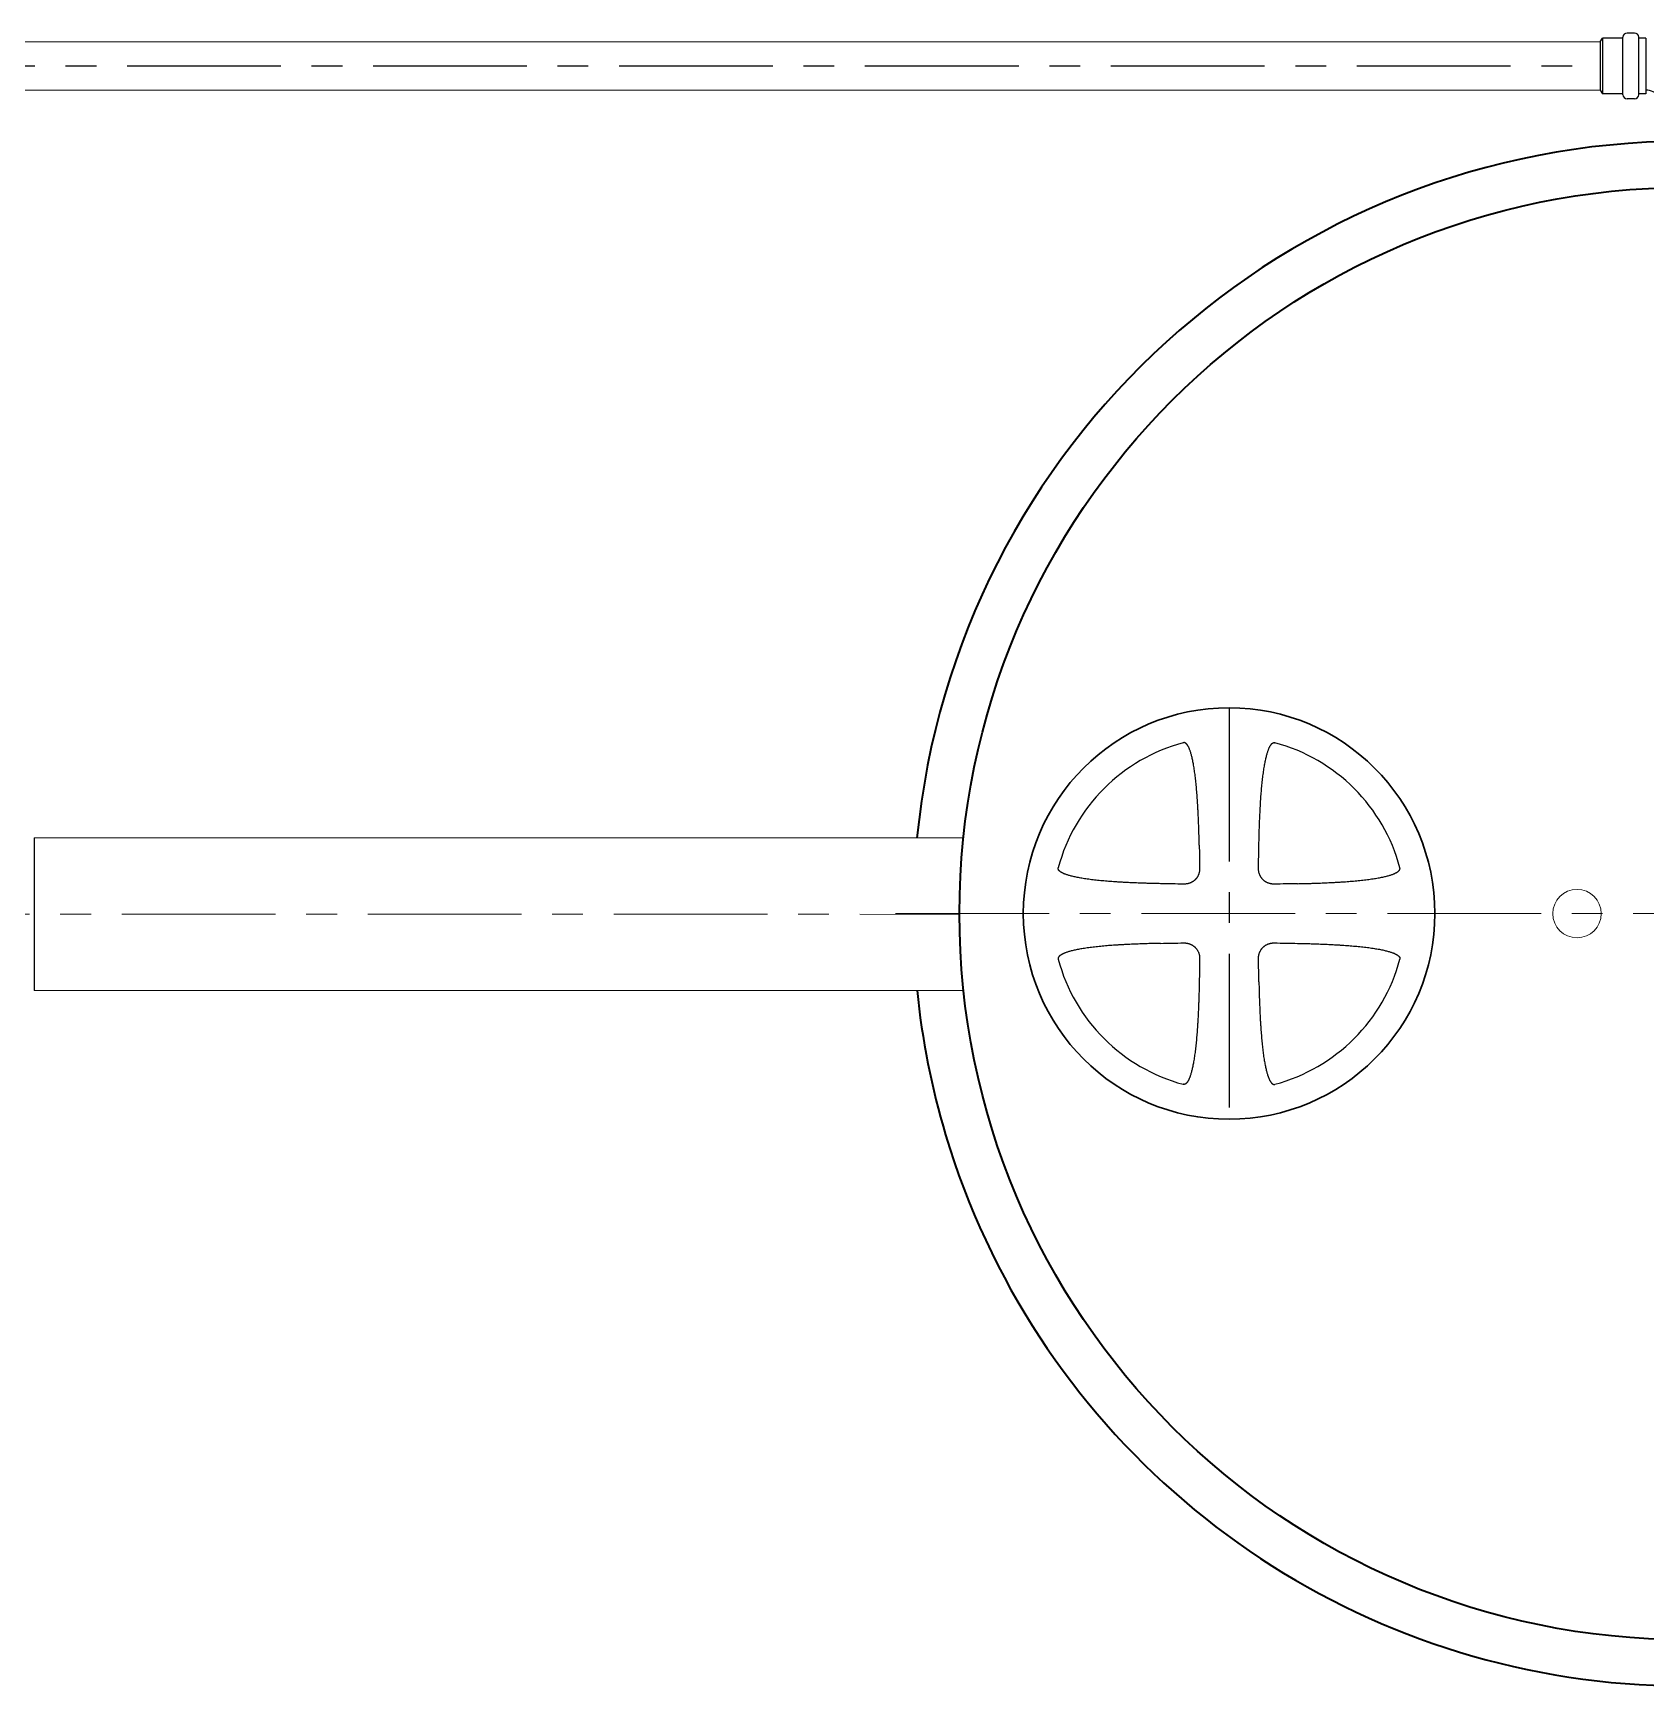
# Model space of a CAD drawing. Header units: millimetres. Extents: x 24859265 to 26550985, y 32092698 to 33532929.
# Drawn here: x 26297117 to 26300449, y 33048712 to 33052127 of the extents above; entities that cross this region are included whole.
import ezdxf

# ---------------------------------------------------------------- set-up
doc = ezdxf.new("R2010")
doc.units = ezdxf.units.MM
doc.linetypes.add('осевая', pattern=[50.8, 31.75, -6.35, 6.35, -6.35])
doc.layers.add('Mitat', color=1, linetype='Continuous')
doc.layers.add('Системный слой', color=7, linetype='Continuous')

msp = doc.modelspace()

# ---------------------------------------------------------------- linework, layer by layer
at = {"lineweight": 20}
for p, q in [((26300354.5096, 33052109.0689), (26281060.0479, 33052109.0998)), ((26300354.48, 33052009.1369), (26281060.1955, 33052009.1141)), ((26297119.6922, 33050464.1811), (26299039.08, 33050464.1811)), ((26297119.6922, 33050149.1811), (26299039.3357, 33050149.1811))]:
    msp.add_line(p, q, dxfattribs=at)
at = {"color": 7, "lineweight": 25}
for p, q in [((26300354.4491, 33052109.0152), (26300358.8947, 33052116.7152)), ((26300401.0447, 33052116.7152), (26300358.8947, 33052116.7152)), ((26300401.0447, 33051999.7152), (26300401.0447, 33052118.3152)), ((26300425.0447, 33052127.0152), (26300409.7447, 33052127.0152)), ((26300433.7447, 33051999.7152), (26300433.7447, 33052118.3152)), ((26300448.7447, 33052116.7152), (26300433.7447, 33052116.7152)), ((26300448.7447, 33052116.7152), (26300448.7447, 33052001.3152)), ((26300354.4491, 33052009.0152), (26300358.8947, 33052001.3152)), ((26300401.0447, 33052001.3152), (26300358.8947, 33052001.3152)), ((26300448.7447, 33052001.3152), (26300433.7447, 33052001.3152)), ((26300425.0447, 33051991.0152), (26300409.7447, 33051991.0152))]:
    msp.add_line(p, q, dxfattribs=at)
at = {"color": 1, "linetype": 'осевая', "lineweight": 25, "ltscale": 10}
for p, q in [((26281055.7499, 33052059.1011), (26300354.48, 33052059.073)), ((26299587.7581, 33050733.0887), (26299587.7581, 33049883.0887))]:
    msp.add_line(p, q, dxfattribs=at)
at = {"color": 1, "linetype": 'осевая', "lineweight": 15, "ltscale": 10}
for p, q in [((26279520.7825, 33050309.2318), (26299030.9164, 33050306.3897)), ((26298898.6813, 33050307.9324), (26304030.9466, 33050307.995))]:
    msp.add_line(p, q, dxfattribs=at)
at = {"lineweight": 35}
msp.add_circle((26300530.9157, 33050307.8922), 1500, dxfattribs=at)
at = {"lineweight": 20}
msp.add_circle((26300306.3942, 33050307.8922), 50, dxfattribs=at)
at = {"color": 7, "lineweight": 25}
for centre, radius, start, end in [((26300409.7447, 33052118.3152), 8.7, 90, 180), ((26300425.0447, 33052118.3152), 8.7, 0, 90), ((26300448.4494, 33051972.3646), 36.6547, 354.7390521, 89.6336187), ((26300409.7447, 33051999.7152), 8.7, 180, 270), ((26300425.0447, 33051999.7152), 8.7, 270, 0)]:
    msp.add_arc(centre, radius, start, end, dxfattribs=at)
at = {"lineweight": 35}
for start, end in [(5.9499064, 174.3768002), (185.707289, 196.6529029), (196.6529029, 328.0556297)]:
    msp.add_arc((26300530.9157, 33050307.8461), 1595.4844, start, end, dxfattribs=at)
at = {"layer": 'Mitat', "color": 7, "lineweight": 25}
for p, q in [((26300354.4491, 33052109.0152), (26300354.4491, 33052009.0152)), ((26300358.8947, 33052116.7152), (26300358.8947, 33052001.3152)), ((26297119.6922, 33050464.1811), (26297119.6922, 33050149.1811))]:
    msp.add_line(p, q, dxfattribs=at)
at = {"layer": 'Системный слой', "color": 7, "lineweight": 30}
msp.add_circle((26299587.7581, 33050308.0887), 425, dxfattribs=at)
at = {"layer": 'Системный слой', "color": 7, "lineweight": 25}
for start, end in [(104.9942803, 165.0057197), (14.9942803, 75.0057197), (194.9942803, 255.0057197), (284.9942803, 345.0057197)]:
    msp.add_arc((26299587.7581, 33050308.0887), 365.2841, start, end, dxfattribs=at)
at = {"layer": 'Системный слой', "color": 7, "lineweight": 25, "extrusion": (0, 0, -1)}
for centre, major_axis, start_param, end_param in [((26298764.6536, 33050308.0887), (0, -2230.9255), -1.634238642, -1.612784394), ((26300410.8625, 33050308.0887), (0, 2230.9255), -1.52880826, -1.507354011), ((26299587.7581, 33051131.1932), (-2230.9255, 0), -1.52880826, -1.507354011), ((26299587.7581, 33051131.1932), (-2230.9255, 0), -1.634238642, -1.612784394), ((26299587.7581, 33049484.9843), (2230.9255, 0), -1.634238642, -1.612784394), ((26299587.7581, 33049484.9843), (2230.9255, 0), -1.52880826, -1.507354011), ((26298764.6536, 33050308.0887), (0, -2230.9255), -1.52880826, -1.507354011), ((26300410.8625, 33050308.0887), (0, 2230.9255), -1.634238642, -1.612784394)]:
    msp.add_ellipse(centre, major_axis=major_axis, ratio=0.342020143, start_param=start_param, end_param=end_param, dxfattribs=at)
at = {"layer": 'Системный слой', "color": 7, "lineweight": 25}
for points, knots in [([(26299526.14, 33050449.5289), (26299526.0578, 33050453.3117), (26299525.8797, 33050460.9574), (26299525.5672, 33050472.5773), (26299525.2604, 33050482.4568), (26299524.9791, 33050490.5656), (26299524.7458, 33050496.8089), (26299524.4603, 33050503.9005), (26299524.1114, 33050511.8335), (26299523.6823, 33050520.6336), (26299523.2402, 33050528.8031), (26299522.7943, 33050536.31), (26299522.3559, 33050543.1196), (26299521.8795, 33050549.9407), (26299521.3646, 33050556.7312), (26299520.8111, 33050563.4541), (26299520.2206, 33050570.0582), (26299519.5903, 33050576.5486), (26299518.9224, 33050582.8794), (26299518.2144, 33050589.0553), (26299517.4701, 33050595.0301), (26299516.6813, 33050600.8538), (26299515.853, 33050606.4701), (26299514.9852, 33050611.8672), (26299514.0977, 33050616.9279), (26299513.1859, 33050621.6967), (26299512.2675, 33050626.1008), (26299511.3382, 33050630.1845), (26299510.4223, 33050633.876), (26299509.4987, 33050637.2908), (26299508.5793, 33050640.4039), (26299507.6577, 33050643.2535), (26299506.7757, 33050645.7432), (26299505.9223, 33050647.9447), (26299505.1236, 33050649.8287), (26299504.366, 33050651.4631), (26299503.6808, 33050652.8196), (26299503.0351, 33050653.9964), (26299502.4306, 33050655.0108), (26299501.8498, 33050655.9061), (26299501.3234, 33050656.6521), (26299500.8406, 33050657.2831), (26299500.4136, 33050657.7996), (26299500.0275, 33050658.2327), (26299499.693, 33050658.5829), (26299499.3861, 33050658.8839), (26299499.1005, 33050659.1468), (26299498.8236, 33050659.3855), (26299498.5641, 33050659.5948), (26299498.3187, 33050659.7801), (26299498.0845, 33050659.9458), (26299497.8496, 33050660.101), (26299497.5819, 33050660.2651), (26299497.2763, 33050660.4349), (26299496.9335, 33050660.6022), (26299496.5843, 33050660.7485), (26299496.186, 33050660.8877), (26299495.6951, 33050661.0184), (26299495.1223, 33050661.1079), (26299494.5739, 33050661.1279), (26299494.0285, 33050661.0938), (26299493.6076, 33050661.0249), (26299493.3256, 33050660.9556), (26299493.2508, 33050660.9355)], [0, 0, 0, 0, 3.294371593, 6.658591543, 10.121592742, 11.902893978, 13.727107621, 15.565805849, 18.089199056, 20.650882172, 23.250738132, 25.227924631, 27.214477482, 29.207844676, 31.198515859, 33.161938964, 35.100748787, 36.992852426, 38.863010201, 40.668912645, 42.432709704, 44.134311819, 45.815956245, 47.406319509, 48.925529492, 50.321905425, 51.666805829, 52.875385207, 53.998684122, 55.003566013, 55.973887457, 56.834853186, 57.62025208, 58.285214561, 58.906539433, 59.421026718, 59.87309663, 60.246258994, 60.602155426, 60.908040864, 61.180306665, 61.401463481, 61.604047946, 61.767516676, 61.910185432, 62.028901262, 62.144789761, 62.250718136, 62.349589011, 62.437155671, 62.520316699, 62.60098611, 62.683376543, 62.794473772, 62.904935231, 63.013803366, 63.122506405, 63.271682214, 63.457840141, 63.633238455, 63.754365664, 63.934896432, 64, 64, 64, 64]), ([(26299649.3761, 33050449.5289), (26299649.4583, 33050453.3124), (26299649.6366, 33050460.9628), (26299649.9495, 33050472.596), (26299650.257, 33050482.4946), (26299650.5392, 33050490.6271), (26299650.7736, 33050496.8947), (26299651.0309, 33050503.2763), (26299651.3125, 33050509.7512), (26299651.6224, 33050516.3466), (26299651.9619, 33050523.0279), (26299652.3338, 33050529.7878), (26299652.7392, 33050536.5918), (26299653.1812, 33050543.4325), (26299653.6615, 33050550.2822), (26299654.1804, 33050557.0973), (26299654.7382, 33050563.8408), (26299655.333, 33050570.46), (26299655.9677, 33050576.9614), (26299656.6399, 33050583.2989), (26299657.3524, 33050589.4784), (26299658.1012, 33050595.4539), (26299658.8947, 33050601.2764), (26299659.7279, 33050606.8901), (26299660.601, 33050612.283), (26299661.4935, 33050617.3371), (26299662.4103, 33050622.0969), (26299663.3333, 33050626.4885), (26299664.2665, 33050630.5561), (26299665.185, 33050634.2269), (26299666.1101, 33050637.6172), (26299667.0294, 33050640.7021), (26299667.9494, 33050643.5208), (26299668.8275, 33050645.9769), (26299669.6751, 33050648.1436), (26299670.4659, 33050649.9932), (26299671.2143, 33050651.5947), (26299671.8892, 33050652.9212), (26299672.5242, 33050654.0712), (26299673.1183, 33050655.063), (26299673.6895, 33050655.9399), (26299674.2081, 33050656.6728), (26299674.6846, 33050657.2945), (26299675.1073, 33050657.8051), (26299675.4904, 33050658.2346), (26299675.8236, 33050658.5833), (26299676.1301, 33050658.8839), (26299676.4157, 33050659.1468), (26299676.6926, 33050659.3855), (26299676.952, 33050659.5948), (26299677.1974, 33050659.7801), (26299677.4316, 33050659.9458), (26299677.6665, 33050660.101), (26299677.9343, 33050660.2651), (26299678.2398, 33050660.4349), (26299678.5827, 33050660.6022), (26299678.9318, 33050660.7485), (26299679.3301, 33050660.8877), (26299679.8211, 33050661.0184), (26299680.3939, 33050661.1079), (26299680.9422, 33050661.1279), (26299681.4876, 33050661.0938), (26299681.9085, 33050661.0249), (26299682.1906, 33050660.9556), (26299682.2653, 33050660.9355)], [0, 0, 0, 0, 3.346521523, 6.766848111, 10.291529456, 12.106470403, 13.966728464, 15.842272064, 17.760328852, 19.705723419, 21.69055137, 23.687494739, 25.705597318, 27.732687694, 29.765616249, 31.795275715, 33.795524463, 35.769580702, 37.694348858, 39.596138923, 41.431300907, 43.222956688, 44.950627594, 46.657892926, 48.271860481, 49.813092722, 51.228677476, 52.591624534, 53.814670765, 54.950110731, 55.963708116, 56.941680685, 57.807328827, 58.595452265, 59.260387204, 59.880783117, 60.393123522, 60.842570583, 61.213061508, 61.566814526, 61.871519207, 62.143339222, 62.364995754, 62.568380645, 62.733224655, 62.877533629, 62.998105508, 63.115804117, 63.223385704, 63.323799493, 63.412733256, 63.497193458, 63.579124045, 63.662802909, 63.775637351, 63.887825457, 63.998394772, 64.108795928, 64.260302258, 64.449368862, 64.627507815, 64.750527631, 64.933879172, 65, 65, 65, 65]), ([(26299446.3179, 33050369.7068), (26299442.7289, 33050369.7847), (26299435.4626, 33050369.9535), (26299426.3238, 33050370.1967), (26299417.7126, 33050370.451), (26299408.4747, 33050370.7492), (26299396.4699, 33050371.1911), (26299383.7193, 33050371.7412), (26299372.5778, 33050372.2999), (26299363.599, 33050372.8056), (26299356.1698, 33050373.2643), (26299349.1762, 33050373.7342), (26299342.4239, 33050374.2262), (26299335.7193, 33050374.7562), (26299329.105, 33050375.3237), (26299322.5813, 33050375.9312), (26299316.1907, 33050376.5775), (26299309.934, 33050377.2648), (26299303.8541, 33050377.9905), (26299297.9097, 33050378.7619), (26299292.1589, 33050379.5745), (26299286.6184, 33050380.4279), (26299281.4032, 33050381.3039), (26299276.4722, 33050382.2069), (26299271.8995, 33050383.1202), (26299267.6434, 33050384.0477), (26299263.777, 33050384.9665), (26299260.1867, 33050385.8966), (26299256.9009, 33050386.8262), (26299253.8839, 33050387.7611), (26299251.2362, 33050388.66), (26299248.8853, 33050389.5337), (26299246.8641, 33050390.3556), (26299245.1042, 33050391.1387), (26299243.6375, 33050391.8506), (26299242.3622, 33050392.5239), (26299241.262, 33050393.1556), (26299240.2925, 33050393.7626), (26299239.4863, 33050394.3124), (26299238.8057, 33050394.8163), (26299238.2499, 33050395.2617), (26299237.7844, 33050395.6643), (26299237.409, 33050396.0126), (26299237.0864, 33050396.3323), (26299236.8044, 33050396.6305), (26299236.5478, 33050396.9206), (26299236.3222, 33050397.1935), (26299236.1223, 33050397.4524), (26299235.9439, 33050397.6998), (26299235.7776, 33050397.9473), (26299235.6034, 33050398.2274), (26299235.425, 33050398.5449), (26299235.251, 33050398.8988), (26299235.1007, 33050399.2558), (26299234.9597, 33050399.6587), (26299234.8285, 33050400.1512), (26299234.7389, 33050400.7245), (26299234.7189, 33050401.2729), (26299234.753, 33050401.8182), (26299234.8219, 33050402.2392), (26299234.8912, 33050402.5212), (26299234.9113, 33050402.596)], [0, 0, 0, 0, 3.027650468, 6.130094995, 7.711356257, 10.29572092, 13.929306235, 17.85218495, 21.075847564, 23.356555589, 25.454567181, 27.369742625, 29.28457001, 31.181263092, 33.060102395, 34.9034142, 36.729230748, 38.501690757, 40.23857242, 41.92187162, 43.587415304, 45.168284004, 46.68244492, 48.080640478, 49.429669018, 50.648001517, 51.784220094, 52.805921168, 53.793742901, 54.673451645, 55.478236634, 56.16329273, 56.804669619, 57.338102874, 57.808295994, 58.19735665, 58.567881964, 58.885924914, 59.167818492, 59.395947779, 59.604956454, 59.772793989, 59.918929675, 60.040332083, 60.158922171, 60.267662997, 60.369344164, 60.459616107, 60.545401758, 60.628156765, 60.712315906, 60.824376076, 60.935003164, 61.043224388, 61.1494624, 61.294441349, 61.47478319, 61.644699639, 61.762041656, 61.936931263, 62, 62, 62, 62]), ([(26299527.0026, 33050401.7335), (26299527.0111, 33050401.1408), (26299527, 33050399.9681), (26299526.8986, 33050398.2125), (26299526.7118, 33050396.4668), (26299526.4355, 33050394.7199), (26299526.0675, 33050392.9811), (26299525.608, 33050391.2637), (26299525.0589, 33050389.5794), (26299524.4236, 33050387.9394), (26299523.7074, 33050386.3543), (26299522.917, 33050384.833), (26299522.0591, 33050383.3815), (26299521.1385, 33050382.0005), (26299520.1645, 33050380.6972), (26299519.1487, 33050379.4784), (26299518.1099, 33050378.3551), (26299517.058, 33050377.3252), (26299516.0024, 33050376.3857), (26299514.8515, 33050375.452), (26299513.6715, 33050374.5885), (26299512.435, 33050373.7742), (26299511.3199, 33050373.1096), (26299510.0319, 33050372.4117), (26299508.5337, 33050371.6897), (26299506.7706, 33050370.9686), (26299504.9809, 33050370.3584), (26299503.4561, 33050369.9315), (26299501.8466, 33050369.5551), (26299500.0446, 33050369.2209), (26299497.9707, 33050368.971), (26299495.9586, 33050368.8481), (26299494.727, 33050368.8354), (26299494.1133, 33050368.8442)], [0, 0, 0, 0, 1.160826542, 2.293622235, 3.435630275, 4.588755852, 5.746246171, 6.905347908, 8.06046894, 9.206890964, 10.341223549, 11.457239469, 12.554235135, 13.633163251, 14.697615427, 15.730559355, 16.730574568, 17.684561251, 18.60488317, 19.490060894, 20.578622657, 21.45991575, 22.381037453, 23.113318507, 24.320591035, 25.627436737, 26.832375655, 28.012840773, 28.720001051, 30.061885846, 31.592299148, 32.799070777, 34, 34, 34, 34]), ([(26299681.4028, 33050368.8442), (26299680.8101, 33050368.8357), (26299679.6375, 33050368.8468), (26299677.8818, 33050368.9482), (26299676.1361, 33050369.135), (26299674.3892, 33050369.4113), (26299672.6505, 33050369.7793), (26299670.9331, 33050370.2388), (26299669.2488, 33050370.7879), (26299667.6087, 33050371.4232), (26299666.0236, 33050372.1394), (26299664.5023, 33050372.9298), (26299663.0508, 33050373.7877), (26299661.6698, 33050374.7083), (26299660.3665, 33050375.6823), (26299659.1477, 33050376.6981), (26299658.0245, 33050377.7369), (26299656.9946, 33050378.7888), (26299656.055, 33050379.8444), (26299655.1214, 33050380.9953), (26299654.2578, 33050382.1753), (26299653.4435, 33050383.4118), (26299652.779, 33050384.5269), (26299652.081, 33050385.8149), (26299651.3591, 33050387.313), (26299650.6379, 33050389.0762), (26299650.0277, 33050390.8659), (26299649.6008, 33050392.3907), (26299649.2244, 33050394.0002), (26299648.8902, 33050395.8021), (26299648.6403, 33050397.8761), (26299648.5175, 33050399.8882), (26299648.5047, 33050401.1197), (26299648.5136, 33050401.7335)], [0, 0, 0, 0, 1.160826542, 2.293622235, 3.435630275, 4.588755852, 5.746246171, 6.905347908, 8.06046894, 9.206890964, 10.341223549, 11.457239469, 12.554235135, 13.633163251, 14.697615427, 15.730559355, 16.730574568, 17.684561251, 18.60488317, 19.490060894, 20.578622657, 21.45991575, 22.381037453, 23.113318507, 24.320591035, 25.627436737, 26.832375655, 28.012840773, 28.720001051, 30.061885846, 31.592299148, 32.799070777, 34, 34, 34, 34]), ([(26299729.1982, 33050369.7068), (26299732.8708, 33050369.7866), (26299740.3031, 33050369.9594), (26299749.6485, 33050370.2093), (26299758.4442, 33050370.4707), (26299767.8627, 33050370.7774), (26299780.0856, 33050371.2322), (26299793.0496, 33050371.7992), (26299804.358, 33050372.3754), (26299813.4502, 33050372.8966), (26299820.9516, 33050373.3685), (26299827.9991, 33050373.8513), (26299834.7894, 33050374.3562), (26299841.5214, 33050374.8996), (26299848.1483, 33050375.4806), (26299854.673, 33050376.1017), (26299861.0515, 33050376.7614), (26299867.2863, 33050377.4621), (26299873.3332, 33050378.2009), (26299879.2378, 33050378.9854), (26299884.9427, 33050379.8111), (26299890.4326, 33050380.6778), (26299895.5908, 33050381.5662), (26299900.4594, 33050382.4811), (26299904.9634, 33050383.4047), (26299909.1453, 33050384.3412), (26299912.9313, 33050385.2663), (26299916.4366, 33050386.2007), (26299919.6341, 33050387.1323), (26299922.5612, 33050388.0671), (26299925.1188, 33050388.9625), (26299927.3804, 33050389.8299), (26299929.3153, 33050390.6422), (26299930.9931, 33050391.4133), (26299932.3842, 33050392.1108), (26299933.5896, 33050392.7681), (26299934.6271, 33050393.383), (26299935.541, 33050393.9735), (26299936.3004, 33050394.5078), (26299936.9409, 33050394.9969), (26299937.4633, 33050395.4283), (26299937.9, 33050395.8174), (26299938.2517, 33050396.1533), (26299938.5533, 33050396.4607), (26299938.8161, 33050396.7463), (26299939.0548, 33050397.0232), (26299939.2641, 33050397.2827), (26299939.4495, 33050397.5281), (26299939.6152, 33050397.7623), (26299939.7703, 33050397.9971), (26299939.9345, 33050398.2649), (26299940.1042, 33050398.5705), (26299940.2715, 33050398.9133), (26299940.4178, 33050399.2625), (26299940.557, 33050399.6608), (26299940.6877, 33050400.1517), (26299940.7772, 33050400.7245), (26299940.7972, 33050401.2729), (26299940.7631, 33050401.8182), (26299940.6943, 33050402.2392), (26299940.6249, 33050402.5212), (26299940.6049, 33050402.596)], [0, 0, 0, 0, 3.098261334, 6.270257389, 7.885873744, 10.522157945, 14.222087947, 18.211189336, 21.483219765, 23.791405021, 25.91055982, 27.839239887, 29.766287197, 31.670808361, 33.554373667, 35.397494967, 37.221268987, 38.987539178, 40.71587108, 42.387727128, 44.041242235, 45.608248555, 47.10728905, 48.48832759, 49.819500091, 51.017863675, 52.132794527, 53.131322562, 54.095468401, 54.950921967, 55.731333865, 56.392139341, 57.009564667, 57.52047847, 57.969135823, 58.33888725, 58.691132745, 58.993238407, 59.261550851, 59.478661932, 59.677208155, 59.836710997, 59.975491712, 60.090496101, 60.202763313, 60.305383036, 60.40116592, 60.485997168, 60.566559632, 60.644707497, 60.724522268, 60.832146527, 60.939155451, 61.044621355, 61.149927756, 61.294442138, 61.474782666, 61.644699745, 61.762041735, 61.936930934, 62, 62, 62, 62]), ([(26299446.3179, 33050246.4707), (26299442.7289, 33050246.3927), (26299435.4626, 33050246.224), (26299426.3238, 33050245.9808), (26299417.7126, 33050245.7265), (26299408.4747, 33050245.4283), (26299396.4699, 33050244.9864), (26299383.7193, 33050244.4363), (26299372.5778, 33050243.8775), (26299363.599, 33050243.3718), (26299356.1698, 33050242.9132), (26299349.1762, 33050242.4433), (26299342.4239, 33050241.9513), (26299335.7193, 33050241.4212), (26299329.105, 33050240.8538), (26299322.5813, 33050240.2462), (26299316.1907, 33050239.6), (26299309.934, 33050238.9127), (26299303.8541, 33050238.187), (26299297.9097, 33050237.4155), (26299292.1589, 33050236.603), (26299286.6184, 33050235.7495), (26299281.4032, 33050234.8735), (26299276.4722, 33050233.9706), (26299271.8995, 33050233.0573), (26299267.6434, 33050232.1297), (26299263.777, 33050231.211), (26299260.1867, 33050230.2809), (26299256.9009, 33050229.3512), (26299253.8839, 33050228.4163), (26299251.2362, 33050227.5175), (26299248.8853, 33050226.6437), (26299246.8641, 33050225.8219), (26299245.1042, 33050225.0388), (26299243.6375, 33050224.3269), (26299242.3622, 33050223.6535), (26299241.262, 33050223.0218), (26299240.2925, 33050222.4148), (26299239.4863, 33050221.865), (26299238.8057, 33050221.3611), (26299238.2499, 33050220.9157), (26299237.7844, 33050220.5132), (26299237.409, 33050220.1649), (26299237.0864, 33050219.8451), (26299236.8044, 33050219.547), (26299236.5478, 33050219.2568), (26299236.3222, 33050218.9839), (26299236.1223, 33050218.725), (26299235.9439, 33050218.4777), (26299235.7776, 33050218.2302), (26299235.6034, 33050217.95), (26299235.425, 33050217.6325), (26299235.251, 33050217.2786), (26299235.1007, 33050216.9217), (26299234.9597, 33050216.5188), (26299234.8285, 33050216.0263), (26299234.7389, 33050215.4529), (26299234.7189, 33050214.9046), (26299234.753, 33050214.3592), (26299234.8219, 33050213.9383), (26299234.8912, 33050213.6562), (26299234.9113, 33050213.5815)], [0, 0, 0, 0, 3.027650466, 6.130094991, 7.711356252, 10.295720913, 13.929306225, 17.852184938, 21.07584755, 23.356555574, 25.454567165, 27.369742608, 29.284569992, 31.181263074, 33.060102377, 34.903414182, 36.72923073, 38.50169074, 40.238572403, 41.921871604, 43.587415288, 45.168283988, 46.682444905, 48.080640464, 49.429669005, 50.648001504, 51.784220082, 52.805921157, 53.793742891, 54.673451636, 55.478236627, 56.163292723, 56.804669613, 57.33810287, 57.80829599, 58.197356647, 58.567881962, 58.885924912, 59.167818491, 59.395947778, 59.604956454, 59.772793988, 59.918929674, 60.040332083, 60.15892217, 60.267662996, 60.369344163, 60.459616106, 60.545401757, 60.628156764, 60.712315905, 60.824376075, 60.935003163, 61.043224387, 61.1494624, 61.294441348, 61.474783189, 61.644699639, 61.762041656, 61.936931263, 62, 62, 62, 62]), ([(26299494.1133, 33050247.3332), (26299494.706, 33050247.3418), (26299495.8787, 33050247.3306), (26299497.6343, 33050247.2292), (26299499.38, 33050247.0425), (26299501.1269, 33050246.7662), (26299502.8657, 33050246.3982), (26299504.5831, 33050245.9387), (26299506.2674, 33050245.3895), (26299507.9074, 33050244.7542), (26299509.4925, 33050244.0381), (26299511.0138, 33050243.2477), (26299512.4653, 33050242.3898), (26299513.8455, 33050241.4697), (26299515.1433, 33050240.4999), (26299516.3471, 33050239.4973), (26299517.4411, 33050238.4884), (26299518.5769, 33050237.3355), (26299519.5878, 33050236.1886), (26299520.5785, 33050234.9382), (26299521.5207, 33050233.6284), (26299522.4898, 33050232.0987), (26299523.2959, 33050230.633), (26299523.9905, 33050229.2131), (26299524.6369, 33050227.7211), (26299525.1539, 33050226.3102), (26299525.6736, 33050224.6819), (26299526.0498, 33050223.2722), (26299526.3783, 33050221.7164), (26299526.6337, 33050220.2536), (26299526.8574, 33050218.4881), (26299526.9956, 33050216.4562), (26299527.012, 33050215.1027), (26299527.0026, 33050214.444)], [0, 0, 0, 0, 1.160824505, 2.293619377, 3.435628046, 4.588756653, 5.746252086, 6.905357744, 8.060477574, 9.206889122, 10.341203147, 11.457204809, 12.554204619, 13.633169084, 14.695740988, 15.71706833, 16.69175045, 17.601108296, 18.876909107, 19.676174613, 20.71618965, 22.027068401, 23.21144584, 23.982011638, 25.113816219, 26.386624586, 26.915981655, 28.452958319, 29.235772501, 30.022225733, 31.353685786, 32.710829606, 34, 34, 34, 34]), ([(26299648.5136, 33050214.444), (26299648.505, 33050215.0367), (26299648.5161, 33050216.2093), (26299648.6176, 33050217.965), (26299648.8043, 33050219.7107), (26299649.0806, 33050221.4576), (26299649.4486, 33050223.1963), (26299649.9081, 33050224.9137), (26299650.4573, 33050226.598), (26299651.0926, 33050228.2381), (26299651.8087, 33050229.8232), (26299652.5991, 33050231.3445), (26299653.457, 33050232.796), (26299654.3776, 33050234.177), (26299655.3516, 33050235.4803), (26299656.3675, 33050236.6991), (26299657.4062, 33050237.8223), (26299658.4581, 33050238.8522), (26299659.5137, 33050239.7918), (26299660.6647, 33050240.7254), (26299661.8447, 33050241.589), (26299663.0811, 33050242.4033), (26299664.1962, 33050243.0678), (26299665.4842, 33050243.7658), (26299666.9824, 33050244.4877), (26299668.7455, 33050245.2089), (26299670.5352, 33050245.8191), (26299672.06, 33050246.246), (26299673.6695, 33050246.6224), (26299675.4715, 33050246.9566), (26299677.5454, 33050247.2065), (26299679.5575, 33050247.3293), (26299680.7891, 33050247.3421), (26299681.4028, 33050247.3332)], [0, 0, 0, 0, 1.160826542, 2.293622235, 3.435630275, 4.588755852, 5.746246171, 6.905347908, 8.06046894, 9.206890964, 10.341223549, 11.457239469, 12.554235135, 13.633163251, 14.697615427, 15.730559355, 16.730574568, 17.684561251, 18.60488317, 19.490060894, 20.578622657, 21.45991575, 22.381037453, 23.113318507, 24.320591035, 25.627436737, 26.832375655, 28.012840773, 28.720001051, 30.061885846, 31.592299148, 32.799070777, 34, 34, 34, 34]), ([(26299729.1982, 33050246.4707), (26299732.8708, 33050246.3909), (26299740.3031, 33050246.2181), (26299749.6485, 33050245.9682), (26299758.4442, 33050245.7067), (26299767.8627, 33050245.4001), (26299780.0856, 33050244.9452), (26299793.0496, 33050244.3783), (26299804.358, 33050243.802), (26299813.4502, 33050243.2809), (26299820.9516, 33050242.809), (26299827.9991, 33050242.3262), (26299834.7894, 33050241.8213), (26299841.5214, 33050241.2778), (26299848.1483, 33050240.6969), (26299854.673, 33050240.0758), (26299861.0515, 33050239.4161), (26299867.2863, 33050238.7154), (26299873.3332, 33050237.9766), (26299879.2378, 33050237.192), (26299884.9427, 33050236.3664), (26299890.4326, 33050235.4997), (26299895.5908, 33050234.6112), (26299900.4594, 33050233.6964), (26299904.9634, 33050232.7727), (26299909.1453, 33050231.8362), (26299912.9313, 33050230.9112), (26299916.4366, 33050229.9767), (26299919.6341, 33050229.0452), (26299922.5612, 33050228.1104), (26299925.1188, 33050227.215), (26299927.3804, 33050226.3476), (26299929.3153, 33050225.5352), (26299930.9931, 33050224.7641), (26299932.3842, 33050224.0667), (26299933.5896, 33050223.4094), (26299934.6271, 33050222.7944), (26299935.541, 33050222.204), (26299936.3004, 33050221.6697), (26299936.9409, 33050221.1806), (26299937.4633, 33050220.7491), (26299937.9, 33050220.3601), (26299938.2517, 33050220.0242), (26299938.5533, 33050219.7167), (26299938.8161, 33050219.4311), (26299939.0548, 33050219.1542), (26299939.2641, 33050218.8948), (26299939.4495, 33050218.6494), (26299939.6152, 33050218.4152), (26299939.7703, 33050218.1803), (26299939.9345, 33050217.9125), (26299940.1042, 33050217.607), (26299940.2715, 33050217.2641), (26299940.4178, 33050216.915), (26299940.557, 33050216.5166), (26299940.6877, 33050216.0257), (26299940.7772, 33050215.4529), (26299940.7972, 33050214.9046), (26299940.7631, 33050214.3592), (26299940.6943, 33050213.9383), (26299940.6249, 33050213.6562), (26299940.6049, 33050213.5815)], [0, 0, 0, 0, 3.098261337, 6.270257394, 7.88587375, 10.522157951, 14.222087953, 18.211189342, 21.483219771, 23.791405029, 25.91055983, 27.8392399, 29.766287214, 31.670808384, 33.554373694, 35.397494999, 37.221270799, 38.987539216, 40.715868525, 42.387727164, 44.041242269, 45.608248584, 47.107289074, 48.488327607, 49.819500103, 51.017863682, 52.13279453, 53.131322563, 54.0954684, 54.950921965, 55.731333862, 56.392139339, 57.009564665, 57.520478469, 57.969135823, 58.33888725, 58.691132745, 58.993238408, 59.261550851, 59.478661933, 59.677208155, 59.836710998, 59.975491713, 60.090496102, 60.202763313, 60.305383036, 60.40116592, 60.485997169, 60.566559633, 60.644707498, 60.724522269, 60.832146528, 60.939155452, 61.044621356, 61.149927757, 61.294442138, 61.474782667, 61.644699746, 61.762041735, 61.936930934, 62, 62, 62, 62]), ([(26299526.14, 33050166.6486), (26299526.0567, 33050162.8115), (26299525.876, 33050155.0649), (26299525.6136, 33050145.3361), (26299525.3679, 33050137.1759), (26299525.147, 33050130.3842), (26299524.8416, 33050121.7748), (26299524.4372, 33050111.5823), (26299523.912, 33050100.0279), (26299523.3655, 33050089.5414), (26299522.8294, 33050080.4068), (26299522.3466, 33050072.9103), (26299521.8539, 33050065.8877), (26299521.3402, 33050059.1383), (26299520.7881, 33050052.4566), (26299520.1994, 33050045.8939), (26299519.5715, 33050039.4449), (26299518.9066, 33050033.1554), (26299518.2021, 33050027.0206), (26299517.4621, 33050021.0865), (26299516.6782, 33050015.3034), (26299515.8557, 33050009.7263), (26299514.9944, 33050004.3665), (26299514.1139, 33049999.339), (26299513.2094, 33049994.5996), (26299512.2983, 33049990.2192), (26299511.3761, 33049986.1534), (26299510.4662, 33049982.472), (26299509.5479, 33049979.0616), (26299508.6325, 33049975.9464), (26299507.7136, 33049973.0897), (26299506.832, 33049970.5868), (26299505.977, 33049968.3681), (26299505.1747, 33049966.4641), (26299504.4117, 33049964.8089), (26299503.7198, 33049963.4319), (26299503.0665, 33049962.2358), (26299502.4545, 33049961.2048), (26299501.8667, 33049960.2962), (26299501.3347, 33049959.5405), (26299500.8473, 33049958.9026), (26299500.4171, 33049958.3819), (26299500.0289, 33049957.9462), (26299499.6934, 33049957.5949), (26299499.3861, 33049957.2935), (26299499.1005, 33049957.0307), (26299498.8236, 33049956.792), (26299498.5641, 33049956.5827), (26299498.3187, 33049956.3973), (26299498.0845, 33049956.2316), (26299497.8496, 33049956.0765), (26299497.5819, 33049955.9123), (26299497.2763, 33049955.7426), (26299496.9335, 33049955.5753), (26299496.5843, 33049955.429), (26299496.186, 33049955.2897), (26299495.6951, 33049955.1591), (26299495.1223, 33049955.0696), (26299494.5739, 33049955.0496), (26299494.0285, 33049955.0837), (26299493.6076, 33049955.1525), (26299493.3256, 33049955.2219), (26299493.2508, 33049955.2419)], [0, 0, 0, 0, 3.289425785, 6.641072506, 8.341944379, 10.288254271, 12.467463829, 15.730360375, 19.040042649, 22.396272394, 24.748617788, 26.901300285, 28.851790397, 30.799552599, 32.720392494, 34.616970036, 36.467565256, 38.296603138, 40.062485517, 41.78701453, 43.450467192, 45.094385097, 46.649301137, 48.134932472, 49.501134164, 50.817333387, 52.001691581, 53.103718779, 54.091658013, 55.046430083, 55.895776701, 56.672127723, 57.331893274, 57.949266326, 58.462051315, 58.913491524, 59.286860563, 59.642660821, 59.947992889, 60.219335302, 60.439132084, 60.640228459, 60.801979529, 60.942837132, 61.059697506, 61.173775908, 61.278050622, 61.375378074, 61.46157731, 61.543439091, 61.622847514, 61.703949805, 61.813310178, 61.922045176, 62.029212163, 62.136216983, 62.283062174, 62.466311413, 62.638969098, 62.758203699, 62.935913687, 63, 63, 63, 63]), ([(26299649.3761, 33050166.6486), (26299649.4577, 33050162.8936), (26299649.6345, 33050155.3035), (26299649.8906, 33050145.7653), (26299650.1306, 33050137.7442), (26299650.3468, 33050131.0467), (26299650.6464, 33050122.5272), (26299651.0439, 33050112.4161), (26299651.5606, 33050100.929), (26299652.0992, 33050090.4818), (26299652.6284, 33050081.3619), (26299653.1062, 33050073.858), (26299653.5945, 33050066.8187), (26299654.1044, 33050060.0452), (26299654.6528, 33050053.3354), (26299655.2381, 33050046.7385), (26299655.8633, 33050040.2501), (26299656.5262, 33050033.9151), (26299657.2294, 33050027.7298), (26299657.9695, 33050021.7392), (26299658.7544, 33050015.8954), (26299659.5792, 33050010.2548), (26299660.444, 33050004.8305), (26299661.3292, 33049999.7386), (26299662.2396, 33049994.9359), (26299663.1577, 33049990.4955), (26299664.0877, 33049986.374), (26299665.0055, 33049982.6433), (26299665.9322, 33049979.189), (26299666.8557, 33049976.0367), (26299667.7823, 33049973.1492), (26299668.6703, 33049970.6238), (26299669.5307, 33049968.3886), (26299670.3369, 33049966.4741), (26299671.1027, 33049964.8124), (26299671.7959, 33049963.4326), (26299672.4497, 33049962.2357), (26299673.0617, 33049961.2047), (26299673.6494, 33049960.2961), (26299674.1815, 33049959.5405), (26299674.6688, 33049958.9026), (26299675.099, 33049958.3819), (26299675.4872, 33049957.9462), (26299675.8228, 33049957.5949), (26299676.1301, 33049957.2935), (26299676.4157, 33049957.0307), (26299676.6926, 33049956.792), (26299676.952, 33049956.5827), (26299677.1974, 33049956.3973), (26299677.4316, 33049956.2316), (26299677.6665, 33049956.0765), (26299677.9343, 33049955.9123), (26299678.2398, 33049955.7426), (26299678.5827, 33049955.5753), (26299678.9318, 33049955.429), (26299679.3301, 33049955.2897), (26299679.8211, 33049955.1591), (26299680.3939, 33049955.0696), (26299680.9422, 33049955.0496), (26299681.4876, 33049955.0837), (26299681.9085, 33049955.1525), (26299682.1906, 33049955.2219), (26299682.2653, 33049955.2419)], [0, 0, 0, 0, 3.218923136, 6.50682583, 8.178508276, 10.098302523, 12.252324325, 15.489576072, 18.779789971, 22.12274404, 24.473336148, 26.627827063, 28.584131871, 30.538173803, 32.467067938, 34.373013837, 36.235157188, 38.076608153, 39.857077487, 41.597492253, 43.278569694, 44.940532211, 46.513957966, 48.018144325, 49.402538406, 50.736545173, 51.936949418, 53.053666948, 54.053978732, 55.020167258, 55.878253101, 56.661608666, 57.325774799, 57.946675197, 58.461222986, 58.913538136, 59.286894357, 59.642684309, 59.948009353, 60.219346434, 60.439139687, 60.640232736, 60.801981719, 60.942838005, 61.059697972, 61.173776052, 61.278050575, 61.375377913, 61.461577123, 61.543438914, 61.622847383, 61.703949732, 61.813310168, 61.9220452, 62.029212193, 62.136216998, 62.283062174, 62.466311411, 62.638969098, 62.758203699, 62.935913687, 63, 63, 63, 63])]:
    msp.add_open_spline(points, degree=3, knots=knots, dxfattribs=at)

doc.saveas('drawing.dxf')
